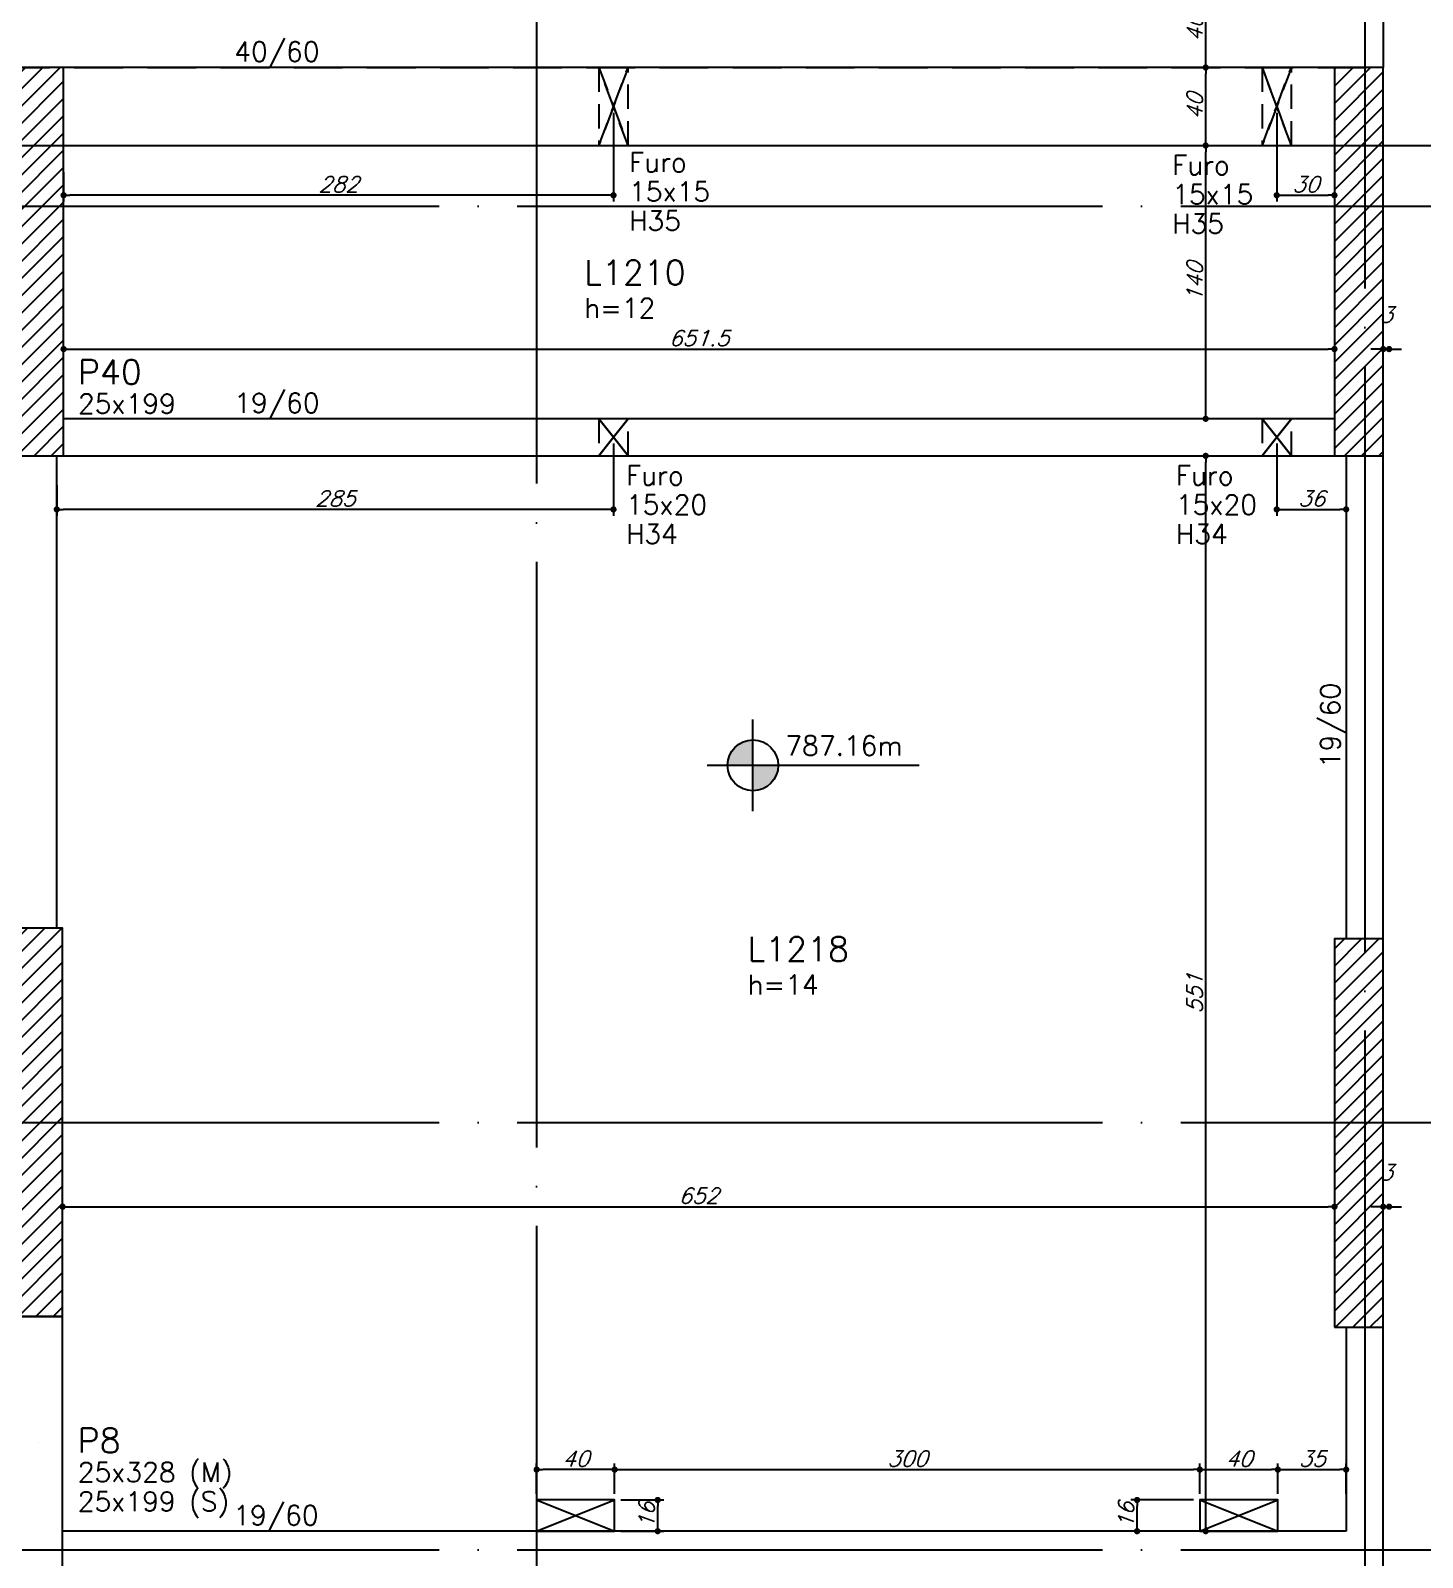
# Model space of a CAD drawing. Extents: x -4228 to 5417, y -2048 to 2452.
# Drawn here: x 2566 to 3280, y 651 to 1433 of the extents above; entities that cross this region are included whole.
import ezdxf
from ezdxf.enums import TextEntityAlignment as Align

# ---------------------------------------------------------------- set-up
doc = ezdxf.new("R2010")
doc.units = 0
doc.header["$LTSCALE"] = 50
doc.header["$MEASUREMENT"] = 0
for name, pattern in [('DASHED', [0.75, 0.5, -0.25]), ('EIXO', [6.8, 6, -0.4, 0, -0.4]), ('HIDDEN', [0.375, 0.25, -0.125])]:
    doc.linetypes.add(name, pattern=pattern)
doc.layers.get('0').update_dxf_attribs({"linetype": 'CONTINUOUS'})
doc.layers.get('DEFPOINTS').update_dxf_attribs({"linetype": 'CONTINUOUS'})
for name, color, linetype in [('242', 3, 'CONTINUOUS'), ('71', 6, 'CONTINUOUS'), ('F-COTAS', 106, 'CONTINUOUS'), ('F-COTAS-FUROS', 50, 'CONTINUOUS'), ('F-EIXO', 12, 'EIXO'), ('F-FURO-PAREDE', 2, 'HIDDEN'), ('F-FURO-PAREDE-TEXTOS', 2, 'CONTINUOUS'), ('F-LAJES', 3, 'CONTINUOUS'), ('F-LAJES-DIM', 2, 'CONTINUOUS'), ('F-LAJES-NOME', 4, 'CONTINUOUS'), ('F-NÍVEL-PLANTA', 2, 'CONTINUOUS'), ('F-PILARES-DIM', 172, 'CONTINUOUS'), ('F-PILARES-HACH', 174, 'CONTINUOUS'), ('F-PILARES-M', 170, 'CONTINUOUS'), ('F-PILARES-NOME', 170, 'CONTINUOUS'), ('F-PILARES-S', 170, 'CONTINUOUS'), ('F-PILARES-V', 170, 'CONTINUOUS'), ('F-TEXTO', 6, 'CONTINUOUS'), ('F-VIGAS', 3, 'CONTINUOUS'), ('F-VIGAS-DIM', 2, 'CONTINUOUS'), ('F-VÃO', 1, 'CONTINUOUS')]:
    doc.layers.add(name, color=color, linetype=linetype)
doc.styles.add('CP-TEXT-INCL', font='simplex.shx', dxfattribs={"oblique": 20})
doc.styles.add('MCP', font='simplex.shx')
doc.styles.add('ROMANS', font='simplex.shx')
doc.styles.get("Standard").update_dxf_attribs({"font": 'simplex.shx'})
doc.dimstyles.new('CP-COTAS-50', dxfattribs={"dimscale": 0.64, "dimtxt": 12.5, "dimasz": 5, "dimexe": 5, "dimexo": 5, "dimgap": 2.5, "dimtad": 1, "dimdec": 1, "dimdsep": 46, "dimtxsty": 'CP-TEXT-INCL', "dimblk1": 'DOT', "dimblk2": 'DOT', "dimsah": 1, "dimcen": 9, "dimclrd": 256, "dimclre": 256, "dimclrt": 256, "dimadec": 0, "dimazin": 0, "dimtfac": 1, "dimtdec": 1, "dimtmove": 2, "dimatfit": 3, "dimldrblk": 'DOT', "dimfxl": 0, "dimtolj": 1, "dimarcsym": 0})

# ---------------------------------------------------------------- blocks, each defined once
blk = doc.blocks.new('Nível - Planta')
at = {"layer": 'F-NÍVEL-PLANTA'}
h = blk.add_hatch(color=71, dxfattribs=at)
h.paths.add_polyline_path([(0, 0), (0, 0.26, 0.414214), (-0.26, 0)])
h.paths.add_polyline_path([(0.26, 0), (0, 0), (0, -0.26, 0.414214)])
for p, q in [((0, -0.469), (0, 0.469)), ((-0.469, 0), (1.704, 0))]:
    blk.add_line(p, q, dxfattribs=at)
blk.add_circle((0, 0), 0.26, dxfattribs=at)
at = {"layer": 'F-TEXTO', "color": 3, "style": 'MCP'}
blk.add_attdef('NÍVEL', (0.333, 0.102), '', height=0.2, dxfattribs=at)
blk = doc.blocks.new('*U44')
at = {"layer": 'F-EIXO'}
blk.add_line((0, 0), (7197, 0), dxfattribs=at)
at = {"layer": 'F-TEXTO', "style": 'ROMANS'}
blk.add_attdef('EIXO', text='', height=17.5, dxfattribs=at).set_placement((-28.2072, 0), align=Align.MIDDLE_CENTER)
blk = doc.blocks.new('*U12')
at = {"layer": 'F-EIXO'}
blk.add_line((0, 0), (0, -2655), dxfattribs=at)
at = {"layer": 'F-TEXTO', "style": 'ROMANS'}
blk.add_attdef('EIXO', text='', height=17.5, rotation=360, dxfattribs=at).set_placement((0, 28.21), align=Align.MIDDLE_CENTER)
blk = doc.blocks.new('*U28')
at = {"layer": 'F-EIXO'}
blk.add_line((0, 0), (7197, 0), dxfattribs=at)
at = {"layer": 'F-TEXTO', "style": 'ROMANS'}
blk.add_attdef('EIXO', text='', height=17.5, dxfattribs=at).set_placement((-28.2072, 0), align=Align.MIDDLE_CENTER)
blk = doc.blocks.new('*U22')
at = {"layer": 'F-EIXO'}
blk.add_line((0, 0), (7197, 0), dxfattribs=at)
at = {"layer": 'F-TEXTO', "style": 'ROMANS'}
blk.add_attdef('EIXO', text='', height=17.5, dxfattribs=at).set_placement((-28.2072, 0), align=Align.MIDDLE_CENTER)
blk = doc.blocks.new('*U23')
at = {"layer": 'F-EIXO'}
blk.add_line((0, 0), (7285, 0), dxfattribs=at)
at = {"layer": 'F-TEXTO', "style": 'ROMANS'}
blk.add_attdef('EIXO', text='', height=17.5, dxfattribs=at).set_placement((-28.2072, 0), align=Align.MIDDLE_CENTER)
blk = doc.blocks.new('*U33')
at = {"layer": 'F-EIXO'}
blk.add_line((0, 0), (0, -2755), dxfattribs=at)
at = {"layer": 'F-TEXTO', "style": 'ROMANS'}
blk.add_attdef('EIXO', text='', height=17.5, rotation=360, dxfattribs=at).set_placement((0, 28.2072), align=Align.MIDDLE_CENTER)
blk = doc.blocks.new('_DOT')
at = {"color": 0, "linetype": 'ByBlock'}
blk.add_line((-0.5, 0), (-1, 0), dxfattribs=at)
at = {"color": 0, "linetype": 'ByBlock', "const_width": 0.5}
blk.add_lwpolyline([(-0.25, 0, 1), (0.25, 0, 1)], format="xyb", close=True, dxfattribs=at)
blk = doc.blocks.new('*D76')
at = {"layer": 'DEFPOINTS', "color": 0, "linetype": 'Continuous', "transparency": 16777216}
for p in [(3259.5, 1454.5), (3512.86, 1454.5), (3259.5, -475)]:
    blk.add_point(p, dxfattribs=at)
at = {"layer": 'F-COTAS', "linetype": 'Continuous', "lineweight": -2, "transparency": 16777216}
for p, q in [((3262.7, 1454.5), (3516.06, 1454.5)), ((3512.86, -471.8), (3512.86, 1451.3)), ((3262.7, -475), (3516.06, -475))]:
    blk.add_line(p, q, dxfattribs=at)
at = {"layer": 'F-COTAS', "linetype": 'Continuous', "lineweight": -2, "transparency": 16777216, "xscale": 3.2, "yscale": 3.2, "zscale": 3.2}
for p, rotation in [((3512.86, 1454.5), 90), ((3512.86, -475), 270)]:
    blk.add_blockref('_DOT', p, dxfattribs=dict(at, rotation=rotation))
at = {"layer": 'F-COTAS', "linetype": 'Continuous', "transparency": 16777216, "insert": (3507.26, 489.75), "char_height": 8, "attachment_point": 5, "rotation": 90, "style": 'CP-TEXT-INCL'}
blk.add_mtext('\\A1;1929.5', dxfattribs=at)
blk = doc.blocks.new('*U186')
at = {"layer": 'F-VÃO'}
for p, q in [((0, 0), (40, 16)), ((0, 16), (40, 0))]:
    blk.add_line(p, q, dxfattribs=at)
at = {"layer": 'F-VÃO', "color": 3}
blk.add_lwpolyline([(0, 0), (40, 0), (40, 16), (0, 16)], close=True, dxfattribs=at)
blk = doc.blocks.new('*D241')
at = {"layer": 'DEFPOINTS', "color": 0, "linetype": 'Continuous', "transparency": 16777216}
for p in [(3205.5, 696.06), (3165.5, 680.5), (3205.5, 680.5)]:
    blk.add_point(p, dxfattribs=at)
at = {"layer": 'F-COTAS-FUROS', "linetype": 'Continuous', "lineweight": -2, "transparency": 16777216}
for p, q in [((3165.5, 683.7), (3165.5, 699.26)), ((3205.5, 683.7), (3205.5, 699.26)), ((3168.7, 696.06), (3202.3, 696.06))]:
    blk.add_line(p, q, dxfattribs=at)
at = {"layer": 'F-COTAS-FUROS', "linetype": 'Continuous', "lineweight": -2, "transparency": 16777216, "xscale": 3.2, "yscale": 3.2, "zscale": 3.2, "rotation": 180}
blk.add_blockref('_DOT', (3165.5, 696.06), dxfattribs=at)
at = {"layer": 'F-COTAS-FUROS', "linetype": 'Continuous', "lineweight": -2, "transparency": 16777216, "xscale": 3.2, "yscale": 3.2, "zscale": 3.2}
blk.add_blockref('_DOT', (3205.5, 696.06), dxfattribs=at)
at = {"layer": 'F-COTAS-FUROS', "linetype": 'Continuous', "transparency": 16777216, "insert": (3185.5, 701.66), "char_height": 8, "attachment_point": 5, "style": 'CP-TEXT-INCL'}
blk.add_mtext('\\A1;40', dxfattribs=at)
blk = doc.blocks.new('*D242')
at = {"layer": 'DEFPOINTS', "color": 0, "linetype": 'Continuous', "transparency": 16777216}
for p in [(3240.5, 696.06), (3205.5, 680.5), (3240.5, 680.5)]:
    blk.add_point(p, dxfattribs=at)
at = {"layer": 'F-COTAS-FUROS', "linetype": 'Continuous', "lineweight": -2, "transparency": 16777216}
for p, q in [((3205.5, 683.7), (3205.5, 699.26)), ((3240.5, 683.7), (3240.5, 699.26)), ((3208.7, 696.06), (3237.3, 696.06))]:
    blk.add_line(p, q, dxfattribs=at)
at = {"layer": 'F-COTAS-FUROS', "linetype": 'Continuous', "lineweight": -2, "transparency": 16777216, "xscale": 3.2, "yscale": 3.2, "zscale": 3.2, "rotation": 180}
blk.add_blockref('_DOT', (3205.5, 696.06), dxfattribs=at)
at = {"layer": 'F-COTAS-FUROS', "linetype": 'Continuous', "lineweight": -2, "transparency": 16777216, "xscale": 3.2, "yscale": 3.2, "zscale": 3.2}
blk.add_blockref('_DOT', (3240.5, 696.06), dxfattribs=at)
at = {"layer": 'F-COTAS-FUROS', "linetype": 'Continuous', "transparency": 16777216, "insert": (3223, 701.66), "char_height": 8, "attachment_point": 5, "style": 'CP-TEXT-INCL'}
blk.add_mtext('\\A1;35', dxfattribs=at)
blk = doc.blocks.new('*D243')
at = {"layer": 'DEFPOINTS', "color": 0, "linetype": 'Continuous', "transparency": 16777216}
for p in [(3133.32, 680.5), (3165.5, 680.5), (3165.5, 664.5)]:
    blk.add_point(p, dxfattribs=at)
at = {"layer": 'F-COTAS-FUROS', "linetype": 'Continuous', "lineweight": -2, "transparency": 16777216}
for p, q in [((3162.3, 680.5), (3130.12, 680.5)), ((3133.32, 667.7), (3133.32, 677.3)), ((3162.3, 664.5), (3130.12, 664.5))]:
    blk.add_line(p, q, dxfattribs=at)
at = {"layer": 'F-COTAS-FUROS', "linetype": 'Continuous', "lineweight": -2, "transparency": 16777216, "xscale": 3.2, "yscale": 3.2, "zscale": 3.2}
for p, rotation in [((3133.32, 680.5), 90), ((3133.32, 664.5), 270)]:
    blk.add_blockref('_DOT', p, dxfattribs=dict(at, rotation=rotation))
at = {"layer": 'F-COTAS-FUROS', "linetype": 'Continuous', "transparency": 16777216, "insert": (3127.72, 672.5), "char_height": 8, "attachment_point": 5, "rotation": 90, "style": 'CP-TEXT-INCL'}
blk.add_mtext('\\A1;16', dxfattribs=at)
blk = doc.blocks.new('*D244')
at = {"layer": 'DEFPOINTS', "color": 0, "linetype": 'Continuous', "transparency": 16777216}
for p in [(2825.5, 696.06), (2825.5, 680.5), (2865.5, 680.5)]:
    blk.add_point(p, dxfattribs=at)
at = {"layer": 'F-COTAS-FUROS', "linetype": 'Continuous', "lineweight": -2, "transparency": 16777216}
for p, q in [((2825.5, 683.7), (2825.5, 699.26)), ((2865.5, 683.7), (2865.5, 699.26)), ((2862.3, 696.06), (2828.7, 696.06))]:
    blk.add_line(p, q, dxfattribs=at)
at = {"layer": 'F-COTAS-FUROS', "linetype": 'Continuous', "lineweight": -2, "transparency": 16777216, "xscale": 3.2, "yscale": 3.2, "zscale": 3.2, "rotation": 180}
blk.add_blockref('_DOT', (2825.5, 696.06), dxfattribs=at)
at = {"layer": 'F-COTAS-FUROS', "linetype": 'Continuous', "lineweight": -2, "transparency": 16777216, "xscale": 3.2, "yscale": 3.2, "zscale": 3.2}
blk.add_blockref('_DOT', (2865.5, 696.06), dxfattribs=at)
at = {"layer": 'F-COTAS-FUROS', "linetype": 'Continuous', "transparency": 16777216, "insert": (2845.5, 701.66), "char_height": 8, "attachment_point": 5, "style": 'CP-TEXT-INCL'}
blk.add_mtext('\\A1;40', dxfattribs=at)
blk = doc.blocks.new('*D245')
at = {"layer": 'DEFPOINTS', "color": 0, "linetype": 'Continuous', "transparency": 16777216}
for p in [(2865.5, 680.5), (2887.57, 680.5), (2865.5, 664.5)]:
    blk.add_point(p, dxfattribs=at)
at = {"layer": 'F-COTAS-FUROS', "linetype": 'Continuous', "lineweight": -2, "transparency": 16777216}
for p, q in [((2868.7, 680.5), (2890.77, 680.5)), ((2887.57, 667.7), (2887.57, 677.3)), ((2868.7, 664.5), (2890.77, 664.5))]:
    blk.add_line(p, q, dxfattribs=at)
at = {"layer": 'F-COTAS-FUROS', "linetype": 'Continuous', "lineweight": -2, "transparency": 16777216, "xscale": 3.2, "yscale": 3.2, "zscale": 3.2}
for p, rotation in [((2887.57, 680.5), 90), ((2887.57, 664.5), 270)]:
    blk.add_blockref('_DOT', p, dxfattribs=dict(at, rotation=rotation))
at = {"layer": 'F-COTAS-FUROS', "linetype": 'Continuous', "transparency": 16777216, "insert": (2881.97, 672.5), "char_height": 8, "attachment_point": 5, "rotation": 90, "style": 'CP-TEXT-INCL'}
blk.add_mtext('\\A1;16', dxfattribs=at)
blk = doc.blocks.new('*D246')
at = {"layer": 'DEFPOINTS', "color": 0, "linetype": 'Continuous', "transparency": 16777216}
for p in [(3165.5, 696.06), (2865.5, 680.5), (3165.5, 680.5)]:
    blk.add_point(p, dxfattribs=at)
at = {"layer": 'F-COTAS-FUROS', "linetype": 'Continuous', "lineweight": -2, "transparency": 16777216}
for p, q in [((2865.5, 683.7), (2865.5, 699.26)), ((3165.5, 683.7), (3165.5, 699.26)), ((2868.7, 696.06), (3162.3, 696.06))]:
    blk.add_line(p, q, dxfattribs=at)
at = {"layer": 'F-COTAS-FUROS', "linetype": 'Continuous', "lineweight": -2, "transparency": 16777216, "xscale": 3.2, "yscale": 3.2, "zscale": 3.2, "rotation": 180}
blk.add_blockref('_DOT', (2865.5, 696.06), dxfattribs=at)
at = {"layer": 'F-COTAS-FUROS', "linetype": 'Continuous', "lineweight": -2, "transparency": 16777216, "xscale": 3.2, "yscale": 3.2, "zscale": 3.2}
blk.add_blockref('_DOT', (3165.5, 696.06), dxfattribs=at)
at = {"layer": 'F-COTAS-FUROS', "linetype": 'Continuous', "transparency": 16777216, "insert": (3015.5, 701.66), "char_height": 8, "attachment_point": 5, "style": 'CP-TEXT-INCL'}
blk.add_mtext('\\A1;300', dxfattribs=at)
blk = doc.blocks.new('*D317')
at = {"layer": 'DEFPOINTS', "color": 0, "linetype": 'Continuous', "transparency": 16777216}
for p in [(3168.49, 1215.5), (3168.49, 1215.5), (3168.49, 664.5)]:
    blk.add_point(p, dxfattribs=at)
at = {"layer": 'F-COTAS', "linetype": 'Continuous', "lineweight": -2, "transparency": 16777216}
blk.add_line((3168.49, 667.7), (3168.49, 1212.3), dxfattribs=at)
at = {"layer": 'F-COTAS', "linetype": 'Continuous', "lineweight": -2, "transparency": 16777216, "xscale": 3.2, "yscale": 3.2, "zscale": 3.2}
for p, rotation in [((3168.49, 1215.5), 90), ((3168.49, 664.5), 270)]:
    blk.add_blockref('_DOT', p, dxfattribs=dict(at, rotation=rotation))
at = {"layer": 'F-COTAS', "linetype": 'Continuous', "transparency": 16777216, "insert": (3162.89, 940), "char_height": 8, "attachment_point": 5, "rotation": 90, "style": 'CP-TEXT-INCL'}
blk.add_mtext('\\A1;551', dxfattribs=at)
blk = doc.blocks.new('*D318')
at = {"layer": 'DEFPOINTS', "color": 0, "linetype": 'Continuous', "transparency": 16777216}
for p in [(3168.49, 1374.5), (3168.49, 1374.5), (3168.49, 1234.5)]:
    blk.add_point(p, dxfattribs=at)
at = {"layer": 'F-COTAS', "linetype": 'Continuous', "lineweight": -2, "transparency": 16777216}
blk.add_line((3168.49, 1237.7), (3168.49, 1371.3), dxfattribs=at)
at = {"layer": 'F-COTAS', "linetype": 'Continuous', "lineweight": -2, "transparency": 16777216, "xscale": 3.2, "yscale": 3.2, "zscale": 3.2}
for p, rotation in [((3168.49, 1374.5), 90), ((3168.49, 1234.5), 270)]:
    blk.add_blockref('_DOT', p, dxfattribs=dict(at, rotation=rotation))
at = {"layer": 'F-COTAS', "linetype": 'Continuous', "transparency": 16777216, "insert": (3162.89, 1304.5), "char_height": 8, "attachment_point": 5, "rotation": 90, "style": 'CP-TEXT-INCL'}
blk.add_mtext('\\A1;140', dxfattribs=at)
blk = doc.blocks.new('*D319')
at = {"layer": 'DEFPOINTS', "color": 0, "linetype": 'Continuous', "transparency": 16777216}
for p in [(3168.49, 1414.5), (3168.49, 1414.5), (3168.49, 1374.5)]:
    blk.add_point(p, dxfattribs=at)
at = {"layer": 'F-COTAS', "linetype": 'Continuous', "lineweight": -2, "transparency": 16777216}
blk.add_line((3168.49, 1377.7), (3168.49, 1411.3), dxfattribs=at)
at = {"layer": 'F-COTAS', "linetype": 'Continuous', "lineweight": -2, "transparency": 16777216, "xscale": 3.2, "yscale": 3.2, "zscale": 3.2}
for p, rotation in [((3168.49, 1414.5), 90), ((3168.49, 1374.5), 270)]:
    blk.add_blockref('_DOT', p, dxfattribs=dict(at, rotation=rotation))
at = {"layer": 'F-COTAS', "linetype": 'Continuous', "transparency": 16777216, "insert": (3162.89, 1394.5), "char_height": 8, "attachment_point": 5, "rotation": 90, "style": 'CP-TEXT-INCL'}
blk.add_mtext('\\A1;40', dxfattribs=at)
blk = doc.blocks.new('*D320')
at = {"layer": 'DEFPOINTS', "color": 0, "linetype": 'Continuous', "transparency": 16777216}
for p in [(3168.49, 1454.5), (3168.49, 1454.5), (3168.49, 1414.5)]:
    blk.add_point(p, dxfattribs=at)
at = {"layer": 'F-COTAS', "linetype": 'Continuous', "lineweight": -2, "transparency": 16777216}
blk.add_line((3168.49, 1417.7), (3168.49, 1451.3), dxfattribs=at)
at = {"layer": 'F-COTAS', "linetype": 'Continuous', "lineweight": -2, "transparency": 16777216, "xscale": 3.2, "yscale": 3.2, "zscale": 3.2}
for p, rotation in [((3168.49, 1454.5), 90), ((3168.49, 1414.5), 270)]:
    blk.add_blockref('_DOT', p, dxfattribs=dict(at, rotation=rotation))
at = {"layer": 'F-COTAS', "linetype": 'Continuous', "transparency": 16777216, "insert": (3162.89, 1434.5), "char_height": 8, "attachment_point": 5, "rotation": 90, "style": 'CP-TEXT-INCL'}
blk.add_mtext('\\A1;40', dxfattribs=at)
blk = doc.blocks.new('*D445')
at = {"layer": 'DEFPOINTS', "color": 0, "linetype": 'Continuous', "transparency": 16777216}
for p in [(2582.5, 830.78), (3234.5, 830.78), (3234.5, 830.78)]:
    blk.add_point(p, dxfattribs=at)
at = {"layer": 'F-COTAS', "linetype": 'Continuous', "lineweight": -2, "transparency": 16777216}
blk.add_line((2585.7, 830.78), (3231.3, 830.78), dxfattribs=at)
at = {"layer": 'F-COTAS', "linetype": 'Continuous', "lineweight": -2, "transparency": 16777216, "xscale": 3.2, "yscale": 3.2, "zscale": 3.2, "rotation": 180}
blk.add_blockref('_DOT', (2582.5, 830.78), dxfattribs=at)
at = {"layer": 'F-COTAS', "linetype": 'Continuous', "lineweight": -2, "transparency": 16777216, "xscale": 3.2, "yscale": 3.2, "zscale": 3.2}
blk.add_blockref('_DOT', (3234.5, 830.78), dxfattribs=at)
at = {"layer": 'F-COTAS', "linetype": 'Continuous', "transparency": 16777216, "insert": (2908.5, 836.38), "char_height": 8, "attachment_point": 5, "style": 'CP-TEXT-INCL'}
blk.add_mtext('\\A1;652', dxfattribs=at)
blk = doc.blocks.new('*D446')
at = {"layer": 'DEFPOINTS', "color": 0, "linetype": 'Continuous', "transparency": 16777216}
for p in [(3259.5, 830.78), (3262.5, 830.78), (3262.5, 830.78)]:
    blk.add_point(p, dxfattribs=at)
at = {"layer": 'F-COTAS', "linetype": 'Continuous', "lineweight": -2, "transparency": 16777216}
for p, q in [((3256.3, 830.78), (3253.1, 830.78)), ((3259.5, 830.78), (3262.5, 830.78)), ((3265.7, 830.78), (3268.9, 830.78))]:
    blk.add_line(p, q, dxfattribs=at)
at = {"layer": 'F-COTAS', "linetype": 'Continuous', "lineweight": -2, "transparency": 16777216, "xscale": 3.2, "yscale": 3.2, "zscale": 3.2}
blk.add_blockref('_DOT', (3259.5, 830.78), dxfattribs=at)
at = {"layer": 'F-COTAS', "linetype": 'Continuous', "lineweight": -2, "transparency": 16777216, "xscale": 3.2, "yscale": 3.2, "zscale": 3.2, "rotation": 180}
blk.add_blockref('_DOT', (3262.5, 830.78), dxfattribs=at)
at = {"layer": 'F-COTAS', "linetype": 'Continuous', "transparency": 16777216, "insert": (3261, 848.38), "char_height": 8, "attachment_point": 5, "style": 'CP-TEXT-INCL'}
blk.add_mtext('\\A1;3', dxfattribs=at)
blk = doc.blocks.new('*D456')
at = {"layer": 'DEFPOINTS', "color": 0, "linetype": 'Continuous', "transparency": 16777216}
for p in [(2583, 1270.21), (3234.5, 1270.21), (3234.5, 1270.21)]:
    blk.add_point(p, dxfattribs=at)
at = {"layer": 'F-COTAS', "linetype": 'Continuous', "lineweight": -2, "transparency": 16777216}
blk.add_line((2586.2, 1270.21), (3231.3, 1270.21), dxfattribs=at)
at = {"layer": 'F-COTAS', "linetype": 'Continuous', "lineweight": -2, "transparency": 16777216, "xscale": 3.2, "yscale": 3.2, "zscale": 3.2, "rotation": 180}
blk.add_blockref('_DOT', (2583, 1270.21), dxfattribs=at)
at = {"layer": 'F-COTAS', "linetype": 'Continuous', "lineweight": -2, "transparency": 16777216, "xscale": 3.2, "yscale": 3.2, "zscale": 3.2}
blk.add_blockref('_DOT', (3234.5, 1270.21), dxfattribs=at)
at = {"layer": 'F-COTAS', "linetype": 'Continuous', "transparency": 16777216, "insert": (2908.75, 1275.81), "char_height": 8, "attachment_point": 5, "style": 'CP-TEXT-INCL'}
blk.add_mtext('\\A1;651.5', dxfattribs=at)
blk = doc.blocks.new('*D457')
at = {"layer": 'DEFPOINTS', "color": 0, "linetype": 'Continuous', "transparency": 16777216}
for p in [(3259.5, 1270.21), (3262.5, 1270.21), (3262.5, 1270.21)]:
    blk.add_point(p, dxfattribs=at)
at = {"layer": 'F-COTAS', "linetype": 'Continuous', "lineweight": -2, "transparency": 16777216}
for p, q in [((3256.3, 1270.21), (3253.1, 1270.21)), ((3259.5, 1270.21), (3262.5, 1270.21)), ((3265.7, 1270.21), (3268.9, 1270.21))]:
    blk.add_line(p, q, dxfattribs=at)
at = {"layer": 'F-COTAS', "linetype": 'Continuous', "lineweight": -2, "transparency": 16777216, "xscale": 3.2, "yscale": 3.2, "zscale": 3.2}
blk.add_blockref('_DOT', (3259.5, 1270.21), dxfattribs=at)
at = {"layer": 'F-COTAS', "linetype": 'Continuous', "lineweight": -2, "transparency": 16777216, "xscale": 3.2, "yscale": 3.2, "zscale": 3.2, "rotation": 180}
blk.add_blockref('_DOT', (3262.5, 1270.21), dxfattribs=at)
at = {"layer": 'F-COTAS', "linetype": 'Continuous', "transparency": 16777216, "insert": (3261, 1287.81), "char_height": 8, "attachment_point": 5, "style": 'CP-TEXT-INCL'}
blk.add_mtext('\\A1;3', dxfattribs=at)
blk = doc.blocks.new('*D486')
at = {"layer": 'DEFPOINTS', "color": 0, "linetype": 'Continuous', "transparency": 16777216}
for p in [(3204.9, 1394.5), (3234.5, 1370.17), (3234.5, 1349.03)]:
    blk.add_point(p, dxfattribs=at)
at = {"layer": 'F-COTAS-FUROS', "linetype": 'Continuous', "lineweight": -2, "transparency": 16777216}
for p, q in [((3204.9, 1391.3), (3204.9, 1345.83)), ((3234.5, 1366.97), (3234.5, 1345.83)), ((3208.1, 1349.03), (3231.3, 1349.03))]:
    blk.add_line(p, q, dxfattribs=at)
at = {"layer": 'F-COTAS-FUROS', "linetype": 'Continuous', "lineweight": -2, "transparency": 16777216, "xscale": 3.2, "yscale": 3.2, "zscale": 3.2, "rotation": 180}
blk.add_blockref('_DOT', (3204.9, 1349.03), dxfattribs=at)
at = {"layer": 'F-COTAS-FUROS', "linetype": 'Continuous', "lineweight": -2, "transparency": 16777216, "xscale": 3.2, "yscale": 3.2, "zscale": 3.2}
blk.add_blockref('_DOT', (3234.5, 1349.03), dxfattribs=at)
at = {"layer": 'F-COTAS-FUROS', "linetype": 'Continuous', "transparency": 16777216, "insert": (3219.7, 1354.63), "char_height": 8, "attachment_point": 5, "style": 'CP-TEXT-INCL'}
blk.add_mtext('\\A1;30', dxfattribs=at)
blk = doc.blocks.new('*D487')
at = {"layer": 'DEFPOINTS', "color": 0, "linetype": 'Continuous', "transparency": 16777216}
for p in [(2864.9, 1394.5), (2583, 1363.99), (2583, 1349.03)]:
    blk.add_point(p, dxfattribs=at)
at = {"layer": 'F-COTAS-FUROS', "linetype": 'Continuous', "lineweight": -2, "transparency": 16777216}
for p, q in [((2864.9, 1391.3), (2864.9, 1345.83)), ((2583, 1360.79), (2583, 1345.83)), ((2861.7, 1349.03), (2586.2, 1349.03))]:
    blk.add_line(p, q, dxfattribs=at)
at = {"layer": 'F-COTAS-FUROS', "linetype": 'Continuous', "lineweight": -2, "transparency": 16777216, "xscale": 3.2, "yscale": 3.2, "zscale": 3.2, "rotation": 180}
blk.add_blockref('_DOT', (2583, 1349.03), dxfattribs=at)
at = {"layer": 'F-COTAS-FUROS', "linetype": 'Continuous', "lineweight": -2, "transparency": 16777216, "xscale": 3.2, "yscale": 3.2, "zscale": 3.2}
blk.add_blockref('_DOT', (2864.9, 1349.03), dxfattribs=at)
at = {"layer": 'F-COTAS-FUROS', "linetype": 'Continuous', "transparency": 16777216, "insert": (2723.95, 1354.63), "char_height": 8, "attachment_point": 5, "style": 'CP-TEXT-INCL'}
blk.add_mtext('\\A1;282', dxfattribs=at)
blk = doc.blocks.new('*D488')
at = {"layer": 'DEFPOINTS', "color": 0, "linetype": 'Continuous', "transparency": 16777216}
for p in [(3204.9, 1225), (3240.5, 1206.71), (3240.5, 1188.05)]:
    blk.add_point(p, dxfattribs=at)
at = {"layer": 'F-COTAS-FUROS', "linetype": 'Continuous', "lineweight": -2, "transparency": 16777216}
for p, q in [((3204.9, 1221.8), (3204.9, 1184.85)), ((3240.5, 1203.51), (3240.5, 1184.85)), ((3208.1, 1188.05), (3237.3, 1188.05))]:
    blk.add_line(p, q, dxfattribs=at)
at = {"layer": 'F-COTAS-FUROS', "linetype": 'Continuous', "lineweight": -2, "transparency": 16777216, "xscale": 3.2, "yscale": 3.2, "zscale": 3.2, "rotation": 180}
blk.add_blockref('_DOT', (3204.9, 1188.05), dxfattribs=at)
at = {"layer": 'F-COTAS-FUROS', "linetype": 'Continuous', "lineweight": -2, "transparency": 16777216, "xscale": 3.2, "yscale": 3.2, "zscale": 3.2}
blk.add_blockref('_DOT', (3240.5, 1188.05), dxfattribs=at)
at = {"layer": 'F-COTAS-FUROS', "linetype": 'Continuous', "transparency": 16777216, "insert": (3222.7, 1193.65), "char_height": 8, "attachment_point": 5, "style": 'CP-TEXT-INCL'}
blk.add_mtext('\\A1;36', dxfattribs=at)
blk = doc.blocks.new('*D489')
at = {"layer": 'DEFPOINTS', "color": 0, "linetype": 'Continuous', "transparency": 16777216}
for p in [(2864.9, 1225), (2579.5, 1203.7), (2579.5, 1188.05)]:
    blk.add_point(p, dxfattribs=at)
at = {"layer": 'F-COTAS-FUROS', "linetype": 'Continuous', "lineweight": -2, "transparency": 16777216}
for p, q in [((2864.9, 1221.8), (2864.9, 1184.85)), ((2579.5, 1200.5), (2579.5, 1184.85)), ((2861.7, 1188.05), (2582.7, 1188.05))]:
    blk.add_line(p, q, dxfattribs=at)
at = {"layer": 'F-COTAS-FUROS', "linetype": 'Continuous', "lineweight": -2, "transparency": 16777216, "xscale": 3.2, "yscale": 3.2, "zscale": 3.2, "rotation": 180}
blk.add_blockref('_DOT', (2579.5, 1188.05), dxfattribs=at)
at = {"layer": 'F-COTAS-FUROS', "linetype": 'Continuous', "lineweight": -2, "transparency": 16777216, "xscale": 3.2, "yscale": 3.2, "zscale": 3.2}
blk.add_blockref('_DOT', (2864.9, 1188.05), dxfattribs=at)
at = {"layer": 'F-COTAS-FUROS', "linetype": 'Continuous', "transparency": 16777216, "insert": (2722.2, 1193.65), "char_height": 8, "attachment_point": 5, "style": 'CP-TEXT-INCL'}
blk.add_mtext('\\A1;285', dxfattribs=at)

msp = doc.modelspace()

# ---------------------------------------------------------------- hatches: boundary and pattern name
at = {"layer": 'F-PILARES-HACH', "linetype": 'Continuous'}
h = msp.add_hatch(dxfattribs=at)
h.set_pattern_fill('ANSI31', color=256, scale=50, style=0)
h.paths.add_polyline_path([(2558, 1215.5), (2583, 1215.5), (2583, 1414.5), (2558, 1414.5)], flags=16)
h = msp.add_hatch(dxfattribs=at)
h.set_pattern_fill('ANSI31', color=256, scale=50, style=0)
h.paths.add_polyline_path([(3234.5, 1215.5), (3259.5, 1215.5), (3259.5, 1414.5), (3234.5, 1414.5)], flags=16)
h = msp.add_hatch(dxfattribs=at)
h.set_pattern_fill('ANSI31', color=256, scale=50, style=0)
h.paths.add_polyline_path([(2557.5, 774.5), (2582.5, 774.5), (2582.5, 973.5), (2557.5, 973.5)], flags=16)
h = msp.add_hatch(dxfattribs=at)
h.set_pattern_fill('ANSI31', color=256, scale=50, style=0)
h.paths.add_polyline_path([(3234.5, 769), (3259.5, 769), (3259.5, 968), (3234.5, 968)], flags=16)

# ---------------------------------------------------------------- linework, layer by layer
at = {"layer": '242', "linetype": 'Continuous'}
for p, q in [((2570.5, 1315), (2570.5, 1315)), ((3247, 1315), (3247, 1315)), ((2570, 874), (2570, 874)), ((3247, 868.5), (3247, 868.5)), ((2570, 809.5), (2570, 809.5)), ((2570, 710), (2570, 710))]:
    msp.add_line(p, q, dxfattribs=at)
at = {"layer": '71', "color": 1, "linetype": 'DASHED'}
msp.add_line((1276, 1414.5), (3259.5, 1414.5), dxfattribs=at)
at = {"layer": 'F-FURO-PAREDE'}
for points in [[(2864.9, 1394.5), (2857.4, 1374.5), (2872.4, 1374.5), (2864.9, 1394.5), (2872.4, 1374.5), (2872.4, 1414.5), (2864.9, 1394.5), (2872.4, 1414.5), (2857.4, 1414.5), (2864.9, 1394.5), (2857.4, 1414.5), (2857.4, 1374.5), (2864.9, 1394.5)], [(3204.9, 1394.5), (3197.4, 1374.5), (3212.4, 1374.5), (3204.9, 1394.5), (3212.4, 1374.5), (3212.4, 1414.5), (3204.9, 1394.5), (3212.4, 1414.5), (3197.4, 1414.5), (3204.9, 1394.5), (3197.4, 1414.5), (3197.4, 1374.5), (3204.9, 1394.5)], [(2864.9, 1225), (2857.4, 1215.5), (2872.4, 1215.5), (2864.9, 1225), (2872.4, 1215.5), (2872.4, 1234.5), (2864.9, 1225), (2872.4, 1234.5), (2857.4, 1234.5), (2864.9, 1225), (2857.4, 1234.5), (2857.4, 1215.5), (2864.9, 1225)], [(3204.9, 1225), (3197.4, 1215.5), (3212.4, 1215.5), (3204.9, 1225), (3212.4, 1215.5), (3212.4, 1234.5), (3204.9, 1225), (3212.4, 1234.5), (3197.4, 1234.5), (3204.9, 1225), (3197.4, 1234.5), (3197.4, 1215.5), (3204.9, 1225)]]:
    msp.add_lwpolyline(points, dxfattribs=at)
at = {"layer": 'F-LAJES', "linetype": 'Continuous'}
msp.add_line((3259.5, 1454.5), (3259.5, 1414.5), dxfattribs=at)
at = {"layer": 'F-PILARES-M', "linetype": 'Continuous'}
msp.add_lwpolyline([(2582.5, 774.5), (2557.5, 774.5), (2557.5, 645.5), (2582.5, 645.5), (2582.5, 774.5)], dxfattribs=at)
at = {"layer": 'F-PILARES-S', "linetype": 'Continuous'}
for points in [[(2558, 1215.5), (2583, 1215.5), (2583, 1414.5), (2558, 1414.5), (2558, 1215.5)], [(3234.5, 1215.5), (3259.5, 1215.5), (3259.5, 1414.5), (3234.5, 1414.5), (3234.5, 1215.5)], [(3234.5, 769), (3259.5, 769), (3259.5, 968), (3234.5, 968), (3234.5, 769)]]:
    msp.add_lwpolyline(points, dxfattribs=at)
at = {"layer": 'F-PILARES-V', "linetype": 'Continuous'}
msp.add_lwpolyline([(2557.5, 774.5), (2582.5, 774.5), (2582.5, 973.5), (2557.5, 973.5), (2557.5, 774.5)], dxfattribs=at)
at = {"layer": 'F-VIGAS'}
for points in [[(3234.5, 1414.5), (2583, 1414.5)], [(2583, 1374.5), (3234.5, 1374.5)], [(3234.5, 1234.5), (2583, 1234.5)], [(2579.5, 973.5), (2579.5, 1215.5)], [(2583, 1215.5), (3234.5, 1215.5)], [(3240.5, 1215.5), (3240.5, 968)], [(3259.5, 968), (3259.5, 1215.5)], [(3240.5, 769), (3240.5, 664.5)], [(3259.5, 655), (3259.5, 769)], [(3240.5, 664.5), (2582.5, 664.5)], [(3259.5, 493.5), (3259.5, 655)]]:
    msp.add_lwpolyline(points, dxfattribs=at)

# ---------------------------------------------------------------- block references
at = {"layer": 'F-EIXO', "linetype": 'Continuous'}
for name, p in [('*U33', (3250, 1941.357)), ('*U12', (2825.5, 1841.357)), ('*U23', (-3734.274, 1374.5)), ('*U22', (-3646.32, 1343.5)), ('*U28', (-3646.32, 874)), ('*U44', (-3646.32, 655))]:
    msp.add_blockref(name, p, dxfattribs=at)
at = {"layer": 'F-NÍVEL-PLANTA', "linetype": 'Continuous', "xscale": 50, "yscale": 50, "zscale": 50}
msp.add_blockref('Nível - Planta', (2936.375, 1056.943), dxfattribs=at).add_auto_attribs({'NÍVEL': '787.16m'})
at = {"layer": 'F-VÃO', "linetype": 'Continuous'}
for p in [(2825.5, 664.5), (3165.5, 664.5)]:
    msp.add_blockref('*U186', p, dxfattribs=at)

# ---------------------------------------------------------------- texts
at = {"layer": 'F-FURO-PAREDE-TEXTOS', "linetype": 'Continuous', "style": 'MCP'}
for s, p in [('Furo', (2872.892, 1360.962)), ('Furo', (3151.293, 1359.5)), ('15x15', (2872.892, 1345.962)), ('15x15', (3151.293, 1344.5)), ('H35', (2872.892, 1330.962)), ('H35', (3151.293, 1329.5)), ('Furo', (2871.334, 1200.5)), ('Furo', (3153.225, 1200.5)), ('15x20', (2871.334, 1185.5)), ('15x20', (3153.225, 1185.5)), ('H34', (2871.334, 1170.5)), ('H34', (3153.225, 1170.5))]:
    msp.add_text(s, height=10, dxfattribs=at).set_placement(p)
at = {"layer": 'F-LAJES-DIM', "linetype": 'Continuous', "style": 'MCP'}
for s, p in [('h=12', (2849.918, 1286.211)), ('h=14', (2933.633, 939.529))]:
    msp.add_text(s, height=10, dxfattribs=at).set_placement(p)
at = {"layer": 'F-LAJES-NOME', "linetype": 'Continuous', "style": 'MCP'}
for s, p in [('L1210', (2849.918, 1303.211)), ('L1218', (2933.633, 956.529))]:
    msp.add_text(s, height=12.5, dxfattribs=at).set_placement(p)
at = {"layer": 'F-PILARES-DIM', "linetype": 'Continuous', "style": 'MCP'}
msp.add_text('25x199', height=10, dxfattribs=at).set_placement((2590.41, 1237.229))
at = {"layer": 'F-PILARES-DIM', "linetype": 'Continuous'}
for s, p in [('25x328 (M)', (2590.286, 689.75)), ('25x199 (S)', (2590.286, 674.75))]:
    msp.add_text(s, height=10, dxfattribs=at).set_placement(p)
at = {"layer": 'F-PILARES-NOME', "linetype": 'Continuous', "style": 'MCP'}
for s, p in [('P40', (2590.41, 1252.229)), ('P8', (2590.286, 704.75))]:
    msp.add_text(s, height=12.5, dxfattribs=at).set_placement(p)
at = {"layer": 'F-VIGAS-DIM', "linetype": 'Continuous', "style": 'MCP'}
for s, p in [('40/60', (2670.5, 1417.625)), ('19/60', (2670.5, 1237.625)), ('19/60', (2670, 667.625))]:
    msp.add_text(s, height=10, dxfattribs=at).set_placement(p)
msp.add_text('19/60', height=10, rotation=90, dxfattribs=at).set_placement((3237.375, 1055.5))

# ---------------------------------------------------------------- dimensions: what is measured, and where the dimension line sits
at = {"layer": 'F-COTAS', "linetype": 'Continuous'}
for base, p1, p2, angle, picture, middle in [((3168.492, 1454.5), (3168.492, 1414.5), (3168.492, 1454.5), 270, '*D320', (3162.892, 1434.5)), ((3168.492, 1414.5), (3168.492, 1374.5), (3168.492, 1414.5), 270, '*D319', (3162.892, 1394.5)), ((3168.492, 1374.5), (3168.492, 1234.5), (3168.492, 1374.5), 270, '*D318', (3162.892, 1304.5)), ((3262.5, 1270.208), (3259.5, 1270.208), (3262.5, 1270.208), 180, '*D457', (3261, 1287.808)), ((3234.5, 1270.208), (2583, 1270.208), (3234.5, 1270.208), 180, '*D456', (2908.75, 1275.808)), ((3168.492, 1215.5), (3168.492, 664.5), (3168.492, 1215.5), 270, '*D317', (3162.892, 940)), ((3262.5, 830.776), (3259.5, 830.776), (3262.5, 830.776), 180, '*D446', (3261, 848.376)), ((3234.5, 830.776), (2582.5, 830.776), (3234.5, 830.776), 180, '*D445', (2908.5, 836.376))]:
    dim = msp.add_linear_dim(base=base, p1=p1, p2=p2, angle=angle, dimstyle='CP-COTAS-50', override={"dimfxl": 7.5}, dxfattribs=at)
    dim.commit()
    dim.dimension.update_dxf_attribs({"geometry": picture, "text_midpoint": middle})
dim = msp.add_linear_dim(base=(3512.855, 1454.5), p1=(3259.5, -475), p2=(3259.5, 1454.5), angle=90, dimstyle='CP-COTAS-50', dxfattribs=at)
dim.commit()
dim.dimension.update_dxf_attribs({"geometry": '*D76', "text_midpoint": (3507.255, 489.75)})
at = {"layer": 'F-COTAS-FUROS', "linetype": 'Continuous'}
for base, p1, p2, picture, middle in [((2583, 1349.033), (2864.9, 1394.5), (2583, 1363.993), '*D487', (2723.95, 1354.633)), ((3234.5, 1349.033), (3204.9, 1394.5), (3234.5, 1370.165), '*D486', (3219.7, 1354.633)), ((2579.5, 1188.046), (2864.9, 1225), (2579.5, 1203.696), '*D489', (2722.2, 1193.646)), ((3240.5, 1188.046), (3204.9, 1225), (3240.5, 1206.706), '*D488', (3222.7, 1193.646)), ((2825.5, 696.059), (2865.5, 680.5), (2825.5, 680.5), '*D244', (2845.5, 701.659)), ((3165.5, 696.059), (2865.5, 680.5), (3165.5, 680.5), '*D246', (3015.5, 701.659)), ((3205.5, 696.059), (3165.5, 680.5), (3205.5, 680.5), '*D241', (3185.5, 701.659)), ((3240.5, 696.059), (3205.5, 680.5), (3240.5, 680.5), '*D242', (3223, 701.659))]:
    dim = msp.add_linear_dim(base=base, p1=p1, p2=p2, dimstyle='CP-COTAS-50', override={"dimdec": 0, "dimfxl": 7.5}, dxfattribs=at)
    dim.commit()
    dim.dimension.update_dxf_attribs({"geometry": picture, "text_midpoint": middle})
for base, p1, p2, picture, middle in [((2887.569, 680.5), (2865.5, 664.5), (2865.5, 680.5), '*D245', (2881.969, 672.5)), ((3133.319, 680.5), (3165.5, 664.5), (3165.5, 680.5), '*D243', (3127.719, 672.5))]:
    dim = msp.add_linear_dim(base=base, p1=p1, p2=p2, angle=90, dimstyle='CP-COTAS-50', override={"dimdec": 0, "dimfxl": 7.5}, dxfattribs=at)
    dim.commit()
    dim.dimension.update_dxf_attribs({"geometry": picture, "text_midpoint": middle})

doc.saveas('drawing.dxf')
